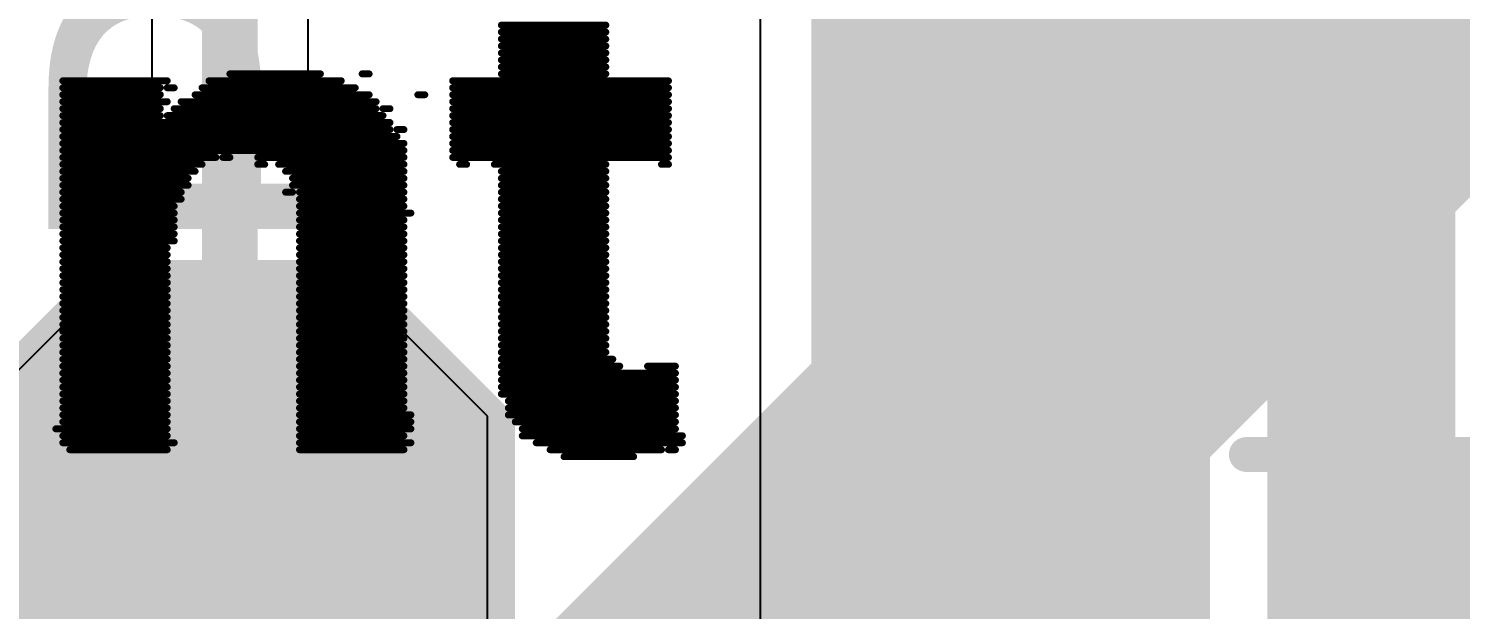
# Model space of a CAD drawing. Header units: millimetres. Extents: x -0.43 to 2.06, y -0.4 to 2.49.
# Drawn here: x 1.1746 to 1.3803, y 1.2761 to 1.3595 of the extents above; entities that cross this region are included whole.
import ezdxf

# ---------------------------------------------------------------- set-up
doc = ezdxf.new("R2010")
doc.units = ezdxf.units.MM
doc.header["$MEASUREMENT"] = 0
for name, color, linetype in [('BottomLayer', 5, 'Continuous'), ('BottomOverlay', 54, 'Continuous'), ('TopLayer', 1, 'Continuous'), ('TopOverlay', 2, 'Continuous'), ('TopPaste', 8, 'Continuous'), ('TopSolder', 216, 'Continuous')]:
    doc.layers.add(name, color=color, linetype=linetype)
doc.styles.add('Arial', font='', dxfattribs={"height": 0.2})
doc.styles.get('Arial').set_extended_font_data('Arial')

# ---------------------------------------------------------------- blocks, each defined once
blk = doc.blocks.new('TSOT_23_5_51')
at = {"layer": 'TopLayer'}
for points in [[(-0.02756, 0.04961), (-0.02756, 0.0252), (-0.07559, 0.0252), (-0.07559, 0.04961)], [(0.07559, 0.04961), (0.07559, 0.0252), (0.02756, 0.0252), (0.02756, 0.04961)], [(-0.02756, 0.0122), (-0.02756, -0.0122), (-0.07559, -0.0122), (-0.07559, 0.0122)], [(-0.02756, -0.0252), (-0.02756, -0.04961), (-0.07559, -0.04961), (-0.07559, -0.0252)], [(0.07559, -0.0252), (0.07559, -0.04961), (0.02756, -0.04961), (0.02756, -0.0252)]]:
    blk.add_hatch(color=1, dxfattribs=at).paths.add_polyline_path(points)
at = {"layer": 'TopPaste'}
for points in [[(-0.02756, 0.04961), (-0.02756, 0.0252), (-0.07559, 0.0252), (-0.07559, 0.04961)], [(0.07559, 0.04961), (0.07559, 0.0252), (0.02756, 0.0252), (0.02756, 0.04961)], [(-0.02756, 0.0122), (-0.02756, -0.0122), (-0.07559, -0.0122), (-0.07559, 0.0122)], [(-0.02756, -0.0252), (-0.02756, -0.04961), (-0.07559, -0.04961), (-0.07559, -0.0252)], [(0.07559, -0.0252), (0.07559, -0.04961), (0.02756, -0.04961), (0.02756, -0.0252)]]:
    blk.add_hatch(color=8, dxfattribs=at).paths.add_polyline_path(points)
at = {"layer": 'TopSolder'}
for points in [[(-0.02356, 0.05361), (-0.02356, 0.0212), (-0.07959, 0.0212), (-0.07959, 0.05361)], [(0.07959, 0.05361), (0.07959, 0.0212), (0.02356, 0.0212), (0.02356, 0.05361)], [(-0.02356, 0.0162), (-0.02356, -0.0162), (-0.07959, -0.0162), (-0.07959, 0.0162)], [(-0.02356, -0.0212), (-0.02356, -0.05361), (-0.07959, -0.05361), (-0.07959, -0.0212)], [(0.07959, -0.0212), (0.07959, -0.05361), (0.02356, -0.05361), (0.02356, -0.0212)]]:
    blk.add_hatch(color=216, dxfattribs=at).paths.add_polyline_path(points)
at = {"layer": 'TopOverlay', "const_width": 0.005}
for points in [[(-0.034, 0.054), (-0.034, 0.059)], [(0.03, 0.059), (-0.034, 0.059)], [(0.03, 0.054), (0.03, 0.059)], [(-0.087, 0.033), (-0.087, 0.043)], [(-0.082, 0.038), (-0.087, 0.043)], [(-0.087, 0.033), (-0.082, 0.038)], [(0.03, -0.016), (0.03, 0.016)], [(-0.034, -0.059), (-0.034, -0.054)], [(0.03, -0.059), (0.03, -0.054)], [(0.03, -0.059), (-0.034, -0.059)]]:
    blk.add_lwpolyline(points, dxfattribs=at)
at = {"layer": 'TopOverlay', "const_width": 0.0025}
for points in [[(-0.03525, 0.059, 1), (-0.03275, 0.059, 1)], [(-0.03525, 0.059, 1), (-0.03275, 0.059, 1)], [(0.02875, 0.059, 1), (0.03125, 0.059, 1)], [(0.02875, 0.059, 1), (0.03125, 0.059, 1)], [(-0.03525, 0.054, 1), (-0.03275, 0.054, 1)], [(0.02875, 0.054, 1), (0.03125, 0.054, 1)], [(-0.08825, 0.043, 1), (-0.08575, 0.043, 1)], [(-0.08825, 0.043, 1), (-0.08575, 0.043, 1)], [(-0.08325, 0.038, 1), (-0.08075, 0.038, 1)], [(-0.08325, 0.038, 1), (-0.08075, 0.038, 1)], [(-0.08825, 0.033, 1), (-0.08575, 0.033, 1)], [(-0.08825, 0.033, 1), (-0.08575, 0.033, 1)], [(0.02875, 0.016, 1), (0.03125, 0.016, 1)], [(0.02875, -0.016, 1), (0.03125, -0.016, 1)], [(-0.03525, -0.054, 1), (-0.03275, -0.054, 1)], [(0.02875, -0.054, 1), (0.03125, -0.054, 1)], [(-0.03525, -0.059, 1), (-0.03275, -0.059, 1)], [(-0.03525, -0.059, 1), (-0.03275, -0.059, 1)], [(0.02875, -0.059, 1), (0.03125, -0.059, 1)], [(0.02875, -0.059, 1), (0.03125, -0.059, 1)]]:
    blk.add_lwpolyline(points, format="xyb", close=True, dxfattribs=at)
blk = doc.blocks.new('TEST_POINT_88')
at = {"layer": 'TopLayer'}
blk.add_hatch(color=1, dxfattribs=at).paths.add_polyline_path([(0.015, 0.03), (-0.015, 0.03), (-0.03, 0.015), (-0.03, -0.015), (-0.015, -0.03), (0.015, -0.03), (0.03, -0.015), (0.03, 0.015)])
at = {"layer": 'TopPaste'}
blk.add_hatch(color=8, dxfattribs=at).paths.add_polyline_path([(0.015, 0.03), (-0.015, 0.03), (-0.03, 0.015), (-0.03, -0.015), (-0.015, -0.03), (0.015, -0.03), (0.03, -0.015), (0.03, 0.015)])
at = {"layer": 'TopSolder'}
blk.add_hatch(color=216, dxfattribs=at).paths.add_polyline_path([(0.017, 0.034), (-0.017, 0.034), (-0.034, 0.017), (-0.034, -0.017), (-0.017, -0.034), (0.017, -0.034), (0.034, -0.017), (0.034, 0.017)])
at = {"layer": 'TopOverlay', "const_width": 0.00787}
for points in [[(-0.017, 0.037), (-0.037, 0.017)], [(-0.017, 0.037), (0.017, 0.037)], [(-0.017, 0.037), (0.017, 0.037)], [(0.017, 0.037), (0.037, 0.017)], [(-0.037, 0.017), (-0.037, -0.017)], [(0.037, 0.017), (0.037, -0.017)], [(-0.037, -0.017), (-0.017, -0.037)], [(0.037, -0.017), (0.017, -0.037)], [(-0.017, -0.037), (0.017, -0.037)], [(-0.017, -0.037), (0.017, -0.037)]]:
    blk.add_lwpolyline(points, dxfattribs=at)
at = {"layer": 'TopOverlay', "const_width": 0.00394}
for points in [[(-0.01897, 0.037, 1), (-0.01503, 0.037, 1)], [(-0.01897, 0.037, 1), (-0.01503, 0.037, 1)], [(-0.01897, 0.037, 1), (-0.01503, 0.037, 1)], [(0.01503, 0.037, 1), (0.01897, 0.037, 1)], [(0.01503, 0.037, 1), (0.01897, 0.037, 1)], [(0.01503, 0.037, 1), (0.01897, 0.037, 1)], [(-0.03897, 0.017, 1), (-0.03503, 0.017, 1)], [(-0.03897, 0.017, 1), (-0.03503, 0.017, 1)], [(0.03503, 0.017, 1), (0.03897, 0.017, 1)], [(0.03503, 0.017, 1), (0.03897, 0.017, 1)], [(-0.03897, -0.017, 1), (-0.03503, -0.017, 1)], [(-0.03897, -0.017, 1), (-0.03503, -0.017, 1)], [(0.03503, -0.017, 1), (0.03897, -0.017, 1)], [(0.03503, -0.017, 1), (0.03897, -0.017, 1)], [(-0.01897, -0.037, 1), (-0.01503, -0.037, 1)], [(-0.01897, -0.037, 1), (-0.01503, -0.037, 1)], [(-0.01897, -0.037, 1), (-0.01503, -0.037, 1)], [(0.01503, -0.037, 1), (0.01897, -0.037, 1)], [(0.01503, -0.037, 1), (0.01897, -0.037, 1)], [(0.01503, -0.037, 1), (0.01897, -0.037, 1)]]:
    blk.add_lwpolyline(points, format="xyb", close=True, dxfattribs=at)

msp = doc.modelspace()

# ---------------------------------------------------------------- hatches: boundary and pattern name
at = {"layer": 'TopLayer'}
for points in [[(1.35251, 1.22), (1.37951, 1.22), (1.37951, 1.49431), (1.35251, 1.49431)], [(1.287, 1.315), (1.342, 1.315), (1.342, 1.406), (1.287, 1.406)]]:
    msp.add_hatch(color=1, dxfattribs=at).paths.add_polyline_path(points)

# ---------------------------------------------------------------- linework, layer by layer
at = {"layer": 'BottomLayer'}
for points, const_width in [([(1.352, 1.253), (1.556, 1.457)], 0.022), ([(1.132, 1.121), (1.406, 1.395)], 0.05)]:
    msp.add_lwpolyline(points, dxfattribs=dict(at, const_width=const_width))
at = {"layer": 'BottomOverlay', "const_width": 0.001}
for points in [[(1.2425, 1.36), (1.2575, 1.36)], [(1.2425, 1.359), (1.2575, 1.359)], [(1.2425, 1.358), (1.2575, 1.358)], [(1.2425, 1.357), (1.2575, 1.357)], [(1.2425, 1.356), (1.2575, 1.356)], [(1.2425, 1.355), (1.2575, 1.355)], [(1.2035, 1.353), (1.2165, 1.353)], [(1.2225, 1.353), (1.2235, 1.353)], [(1.2425, 1.354), (1.2575, 1.354)], [(1.2425, 1.353), (1.2575, 1.353)], [(1.1795, 1.352), (1.1945, 1.352)], [(1.1795, 1.351), (1.1935, 1.351)], [(1.1945, 1.351), (1.1955, 1.351)], [(1.1995, 1.351), (1.2215, 1.351)], [(1.2005, 1.352), (1.2195, 1.352)], [(1.2355, 1.352), (1.2665, 1.352)], [(1.2355, 1.351), (1.2665, 1.351)], [(1.1795, 1.35), (1.1935, 1.35)], [(1.1795, 1.349), (1.1945, 1.349)], [(1.1965, 1.349), (1.2245, 1.349)], [(1.1985, 1.35), (1.2235, 1.35)], [(1.2305, 1.35), (1.2315, 1.35)], [(1.2355, 1.35), (1.2665, 1.35)], [(1.2355, 1.349), (1.2665, 1.349)], [(1.1795, 1.348), (1.1935, 1.348)], [(1.1795, 1.347), (1.1935, 1.347)], [(1.1945, 1.347), (1.2255, 1.347)], [(1.1955, 1.348), (1.2245, 1.348)], [(1.2255, 1.348), (1.2265, 1.348)], [(1.2355, 1.348), (1.2665, 1.348)], [(1.2355, 1.347), (1.2665, 1.347)], [(1.1795, 1.346), (1.2265, 1.346)], [(1.1795, 1.345), (1.2265, 1.345)], [(1.2275, 1.345), (1.2285, 1.345)], [(1.2355, 1.346), (1.2665, 1.346)], [(1.2355, 1.345), (1.2665, 1.345)], [(1.1795, 1.344), (1.2275, 1.344)], [(1.1795, 1.343), (1.2285, 1.343)], [(1.2355, 1.344), (1.2665, 1.344)], [(1.2355, 1.343), (1.2665, 1.343)], [(1.1795, 1.342), (1.2285, 1.342)], [(1.1795, 1.341), (1.2015, 1.341)], [(1.2025, 1.341), (1.2035, 1.341)], [(1.2075, 1.341), (1.2285, 1.341)], [(1.2355, 1.342), (1.2665, 1.342)], [(1.2355, 1.341), (1.2665, 1.341)], [(1.1795, 1.34), (1.1995, 1.34)], [(1.1795, 1.339), (1.1985, 1.339)], [(1.2075, 1.34), (1.2085, 1.34)], [(1.2105, 1.34), (1.2285, 1.34)], [(1.2115, 1.339), (1.2285, 1.339)], [(1.2365, 1.34), (1.2375, 1.34)], [(1.2415, 1.34), (1.2575, 1.34)], [(1.2425, 1.339), (1.2575, 1.339)], [(1.2655, 1.34), (1.2665, 1.34)], [(1.1795, 1.338), (1.1975, 1.338)], [(1.1795, 1.337), (1.1975, 1.337)], [(1.2125, 1.338), (1.2285, 1.338)], [(1.2125, 1.337), (1.2285, 1.337)], [(1.2425, 1.338), (1.2575, 1.338)], [(1.2425, 1.337), (1.2575, 1.337)], [(1.1795, 1.336), (1.1965, 1.336)], [(1.1795, 1.335), (1.1965, 1.335)], [(1.2115, 1.336), (1.2125, 1.336)], [(1.2135, 1.336), (1.2285, 1.336)], [(1.2135, 1.335), (1.2285, 1.335)], [(1.2425, 1.336), (1.2575, 1.336)], [(1.2425, 1.335), (1.2575, 1.335)], [(1.1795, 1.334), (1.1955, 1.334)], [(1.1795, 1.333), (1.1955, 1.333)], [(1.2135, 1.334), (1.2285, 1.334)], [(1.2135, 1.333), (1.2295, 1.333)], [(1.2425, 1.334), (1.2575, 1.334)], [(1.2425, 1.333), (1.2575, 1.333)], [(1.1795, 1.332), (1.1955, 1.332)], [(1.1795, 1.331), (1.1955, 1.331)], [(1.2135, 1.332), (1.2285, 1.332)], [(1.2135, 1.331), (1.2285, 1.331)], [(1.2425, 1.332), (1.2575, 1.332)], [(1.2425, 1.331), (1.2575, 1.331)], [(1.1795, 1.33), (1.1955, 1.33)], [(1.1795, 1.329), (1.1955, 1.329)], [(1.2135, 1.33), (1.2285, 1.33)], [(1.2135, 1.329), (1.2285, 1.329)], [(1.2425, 1.33), (1.2575, 1.33)], [(1.2425, 1.329), (1.2575, 1.329)], [(1.1795, 1.328), (1.1945, 1.328)], [(1.1795, 1.327), (1.1945, 1.327)], [(1.2135, 1.328), (1.2285, 1.328)], [(1.2135, 1.327), (1.2285, 1.327)], [(1.2425, 1.328), (1.2575, 1.328)], [(1.2425, 1.327), (1.2575, 1.327)], [(1.1795, 1.326), (1.1945, 1.326)], [(1.1795, 1.325), (1.1945, 1.325)], [(1.1795, 1.324), (1.1945, 1.324)], [(1.2135, 1.326), (1.2285, 1.326)], [(1.2135, 1.325), (1.2285, 1.325)], [(1.2135, 1.324), (1.2285, 1.324)], [(1.2425, 1.326), (1.2575, 1.326)], [(1.2425, 1.325), (1.2575, 1.325)], [(1.2425, 1.324), (1.2575, 1.324)], [(1.1795, 1.323), (1.1945, 1.323)], [(1.1795, 1.322), (1.1945, 1.322)], [(1.2135, 1.323), (1.2285, 1.323)], [(1.2135, 1.322), (1.2285, 1.322)], [(1.2425, 1.323), (1.2575, 1.323)], [(1.2425, 1.322), (1.2575, 1.322)], [(1.1795, 1.321), (1.1945, 1.321)], [(1.1795, 1.32), (1.1945, 1.32)], [(1.2135, 1.321), (1.2285, 1.321)], [(1.2135, 1.32), (1.2285, 1.32)], [(1.2425, 1.321), (1.2575, 1.321)], [(1.2425, 1.32), (1.2575, 1.32)], [(1.1795, 1.319), (1.1945, 1.319)], [(1.1795, 1.318), (1.1945, 1.318)], [(1.2135, 1.319), (1.2285, 1.319)], [(1.2135, 1.318), (1.2285, 1.318)], [(1.2425, 1.319), (1.2575, 1.319)], [(1.2425, 1.318), (1.2575, 1.318)], [(1.1795, 1.317), (1.1945, 1.317)], [(1.1795, 1.316), (1.1945, 1.316)], [(1.2135, 1.317), (1.2285, 1.317)], [(1.2135, 1.316), (1.2285, 1.316)], [(1.2425, 1.317), (1.2575, 1.317)], [(1.2425, 1.316), (1.2575, 1.316)], [(1.1795, 1.315), (1.1945, 1.315)], [(1.1795, 1.314), (1.1945, 1.314)], [(1.2135, 1.315), (1.2285, 1.315)], [(1.2135, 1.314), (1.2285, 1.314)], [(1.2425, 1.315), (1.2575, 1.315)], [(1.2425, 1.314), (1.2575, 1.314)], [(1.1795, 1.313), (1.1945, 1.313)], [(1.1795, 1.312), (1.1945, 1.312)], [(1.2135, 1.313), (1.2285, 1.313)], [(1.2135, 1.312), (1.2285, 1.312)], [(1.2425, 1.313), (1.2575, 1.313)], [(1.2425, 1.312), (1.2585, 1.312)], [(1.1795, 1.311), (1.1945, 1.311)], [(1.1795, 1.31), (1.1945, 1.31)], [(1.2135, 1.311), (1.2285, 1.311)], [(1.2135, 1.31), (1.2285, 1.31)], [(1.2425, 1.311), (1.2595, 1.311)], [(1.2425, 1.31), (1.2675, 1.31)], [(1.2635, 1.311), (1.2675, 1.311)], [(1.1795, 1.309), (1.1945, 1.309)], [(1.1795, 1.308), (1.1945, 1.308)], [(1.2135, 1.309), (1.2285, 1.309)], [(1.2135, 1.308), (1.2285, 1.308)], [(1.2425, 1.309), (1.2675, 1.309)], [(1.2425, 1.308), (1.2675, 1.308)], [(1.1795, 1.307), (1.1945, 1.307)], [(1.1795, 1.306), (1.1945, 1.306)], [(1.2135, 1.307), (1.2285, 1.307)], [(1.2135, 1.306), (1.2285, 1.306)], [(1.2425, 1.307), (1.2675, 1.307)], [(1.2435, 1.306), (1.2675, 1.306)], [(1.1795, 1.305), (1.1945, 1.305)], [(1.1795, 1.304), (1.1945, 1.304)], [(1.2135, 1.305), (1.2285, 1.305)], [(1.2135, 1.304), (1.2295, 1.304)], [(1.2435, 1.305), (1.2675, 1.305)], [(1.2435, 1.304), (1.2675, 1.304)], [(1.1785, 1.302), (1.1945, 1.302)], [(1.1795, 1.303), (1.1945, 1.303)], [(1.2135, 1.303), (1.2295, 1.303)], [(1.2135, 1.302), (1.2295, 1.302)], [(1.2445, 1.303), (1.2675, 1.303)], [(1.2455, 1.302), (1.2675, 1.302)], [(1.1795, 1.301), (1.1945, 1.301)], [(1.1795, 1.3), (1.1955, 1.3)], [(1.2135, 1.301), (1.2285, 1.301)], [(1.2135, 1.3), (1.2295, 1.3)], [(1.2455, 1.301), (1.2685, 1.301)], [(1.2475, 1.3), (1.2685, 1.3)], [(1.1805, 1.299), (1.1945, 1.299)], [(1.2135, 1.299), (1.2285, 1.299)], [(1.2495, 1.299), (1.2655, 1.299)], [(1.2515, 1.298), (1.2615, 1.298)], [(1.2665, 1.299), (1.2675, 1.299)]]:
    msp.add_lwpolyline(points, dxfattribs=at)
at = {"layer": 'BottomOverlay', "const_width": 0.0005}
for points in [[(1.24225, 1.36, 1), (1.24275, 1.36, 1)], [(1.24225, 1.359, 1), (1.24275, 1.359, 1)], [(1.25725, 1.36, 1), (1.25775, 1.36, 1)], [(1.25725, 1.359, 1), (1.25775, 1.359, 1)], [(1.24225, 1.358, 1), (1.24275, 1.358, 1)], [(1.24225, 1.357, 1), (1.24275, 1.357, 1)], [(1.25725, 1.358, 1), (1.25775, 1.358, 1)], [(1.25725, 1.357, 1), (1.25775, 1.357, 1)], [(1.24225, 1.356, 1), (1.24275, 1.356, 1)], [(1.24225, 1.355, 1), (1.24275, 1.355, 1)], [(1.25725, 1.356, 1), (1.25775, 1.356, 1)], [(1.25725, 1.355, 1), (1.25775, 1.355, 1)], [(1.20325, 1.353, 1), (1.20375, 1.353, 1)], [(1.21625, 1.353, 1), (1.21675, 1.353, 1)], [(1.22225, 1.353, 1), (1.22275, 1.353, 1)], [(1.22325, 1.353, 1), (1.22375, 1.353, 1)], [(1.24225, 1.354, 1), (1.24275, 1.354, 1)], [(1.24225, 1.353, 1), (1.24275, 1.353, 1)], [(1.25725, 1.354, 1), (1.25775, 1.354, 1)], [(1.25725, 1.353, 1), (1.25775, 1.353, 1)], [(1.17925, 1.352, 1), (1.17975, 1.352, 1)], [(1.17925, 1.351, 1), (1.17975, 1.351, 1)], [(1.19325, 1.351, 1), (1.19375, 1.351, 1)], [(1.19425, 1.352, 1), (1.19475, 1.352, 1)], [(1.19425, 1.351, 1), (1.19475, 1.351, 1)], [(1.19525, 1.351, 1), (1.19575, 1.351, 1)], [(1.19925, 1.351, 1), (1.19975, 1.351, 1)], [(1.20025, 1.352, 1), (1.20075, 1.352, 1)], [(1.21925, 1.352, 1), (1.21975, 1.352, 1)], [(1.22125, 1.351, 1), (1.22175, 1.351, 1)], [(1.23525, 1.352, 1), (1.23575, 1.352, 1)], [(1.23525, 1.351, 1), (1.23575, 1.351, 1)], [(1.26625, 1.352, 1), (1.26675, 1.352, 1)], [(1.26625, 1.351, 1), (1.26675, 1.351, 1)], [(1.17925, 1.35, 1), (1.17975, 1.35, 1)], [(1.17925, 1.349, 1), (1.17975, 1.349, 1)], [(1.19325, 1.35, 1), (1.19375, 1.35, 1)], [(1.19425, 1.349, 1), (1.19475, 1.349, 1)], [(1.19625, 1.349, 1), (1.19675, 1.349, 1)], [(1.19825, 1.35, 1), (1.19875, 1.35, 1)], [(1.22325, 1.35, 1), (1.22375, 1.35, 1)], [(1.22425, 1.349, 1), (1.22475, 1.349, 1)], [(1.23025, 1.35, 1), (1.23075, 1.35, 1)], [(1.23125, 1.35, 1), (1.23175, 1.35, 1)], [(1.23525, 1.35, 1), (1.23575, 1.35, 1)], [(1.23525, 1.349, 1), (1.23575, 1.349, 1)], [(1.26625, 1.35, 1), (1.26675, 1.35, 1)], [(1.26625, 1.349, 1), (1.26675, 1.349, 1)], [(1.17925, 1.348, 1), (1.17975, 1.348, 1)], [(1.17925, 1.347, 1), (1.17975, 1.347, 1)], [(1.19325, 1.348, 1), (1.19375, 1.348, 1)], [(1.19325, 1.347, 1), (1.19375, 1.347, 1)], [(1.19425, 1.347, 1), (1.19475, 1.347, 1)], [(1.19525, 1.348, 1), (1.19575, 1.348, 1)], [(1.22425, 1.348, 1), (1.22475, 1.348, 1)], [(1.22525, 1.348, 1), (1.22575, 1.348, 1)], [(1.22525, 1.347, 1), (1.22575, 1.347, 1)], [(1.22625, 1.348, 1), (1.22675, 1.348, 1)], [(1.23525, 1.348, 1), (1.23575, 1.348, 1)], [(1.23525, 1.347, 1), (1.23575, 1.347, 1)], [(1.26625, 1.348, 1), (1.26675, 1.348, 1)], [(1.26625, 1.347, 1), (1.26675, 1.347, 1)], [(1.17925, 1.346, 1), (1.17975, 1.346, 1)], [(1.17925, 1.345, 1), (1.17975, 1.345, 1)], [(1.22625, 1.346, 1), (1.22675, 1.346, 1)], [(1.22625, 1.345, 1), (1.22675, 1.345, 1)], [(1.22725, 1.345, 1), (1.22775, 1.345, 1)], [(1.22825, 1.345, 1), (1.22875, 1.345, 1)], [(1.23525, 1.346, 1), (1.23575, 1.346, 1)], [(1.23525, 1.345, 1), (1.23575, 1.345, 1)], [(1.26625, 1.346, 1), (1.26675, 1.346, 1)], [(1.26625, 1.345, 1), (1.26675, 1.345, 1)], [(1.17925, 1.344, 1), (1.17975, 1.344, 1)], [(1.17925, 1.343, 1), (1.17975, 1.343, 1)], [(1.22725, 1.344, 1), (1.22775, 1.344, 1)], [(1.22825, 1.343, 1), (1.22875, 1.343, 1)], [(1.23525, 1.344, 1), (1.23575, 1.344, 1)], [(1.23525, 1.343, 1), (1.23575, 1.343, 1)], [(1.26625, 1.344, 1), (1.26675, 1.344, 1)], [(1.26625, 1.343, 1), (1.26675, 1.343, 1)], [(1.17925, 1.342, 1), (1.17975, 1.342, 1)], [(1.17925, 1.341, 1), (1.17975, 1.341, 1)], [(1.20125, 1.341, 1), (1.20175, 1.341, 1)], [(1.20225, 1.341, 1), (1.20275, 1.341, 1)], [(1.20325, 1.341, 1), (1.20375, 1.341, 1)], [(1.20725, 1.341, 1), (1.20775, 1.341, 1)], [(1.22825, 1.342, 1), (1.22875, 1.342, 1)], [(1.22825, 1.341, 1), (1.22875, 1.341, 1)], [(1.23525, 1.342, 1), (1.23575, 1.342, 1)], [(1.23525, 1.341, 1), (1.23575, 1.341, 1)], [(1.26625, 1.342, 1), (1.26675, 1.342, 1)], [(1.26625, 1.341, 1), (1.26675, 1.341, 1)], [(1.17925, 1.34, 1), (1.17975, 1.34, 1)], [(1.17925, 1.339, 1), (1.17975, 1.339, 1)], [(1.19825, 1.339, 1), (1.19875, 1.339, 1)], [(1.19925, 1.34, 1), (1.19975, 1.34, 1)], [(1.20725, 1.34, 1), (1.20775, 1.34, 1)], [(1.20825, 1.34, 1), (1.20875, 1.34, 1)], [(1.21025, 1.34, 1), (1.21075, 1.34, 1)], [(1.21125, 1.339, 1), (1.21175, 1.339, 1)], [(1.22825, 1.34, 1), (1.22875, 1.34, 1)], [(1.22825, 1.339, 1), (1.22875, 1.339, 1)], [(1.23625, 1.34, 1), (1.23675, 1.34, 1)], [(1.23725, 1.34, 1), (1.23775, 1.34, 1)], [(1.24125, 1.34, 1), (1.24175, 1.34, 1)], [(1.24225, 1.339, 1), (1.24275, 1.339, 1)], [(1.25725, 1.34, 1), (1.25775, 1.34, 1)], [(1.25725, 1.339, 1), (1.25775, 1.339, 1)], [(1.26525, 1.34, 1), (1.26575, 1.34, 1)], [(1.26625, 1.34, 1), (1.26675, 1.34, 1)], [(1.17925, 1.338, 1), (1.17975, 1.338, 1)], [(1.17925, 1.337, 1), (1.17975, 1.337, 1)], [(1.19725, 1.338, 1), (1.19775, 1.338, 1)], [(1.19725, 1.337, 1), (1.19775, 1.337, 1)], [(1.21225, 1.338, 1), (1.21275, 1.338, 1)], [(1.21225, 1.337, 1), (1.21275, 1.337, 1)], [(1.22825, 1.338, 1), (1.22875, 1.338, 1)], [(1.22825, 1.337, 1), (1.22875, 1.337, 1)], [(1.24225, 1.338, 1), (1.24275, 1.338, 1)], [(1.24225, 1.337, 1), (1.24275, 1.337, 1)], [(1.25725, 1.338, 1), (1.25775, 1.338, 1)], [(1.25725, 1.337, 1), (1.25775, 1.337, 1)], [(1.17925, 1.336, 1), (1.17975, 1.336, 1)], [(1.17925, 1.335, 1), (1.17975, 1.335, 1)], [(1.19625, 1.336, 1), (1.19675, 1.336, 1)], [(1.19625, 1.335, 1), (1.19675, 1.335, 1)], [(1.21125, 1.336, 1), (1.21175, 1.336, 1)], [(1.21225, 1.336, 1), (1.21275, 1.336, 1)], [(1.21325, 1.336, 1), (1.21375, 1.336, 1)], [(1.21325, 1.335, 1), (1.21375, 1.335, 1)], [(1.22825, 1.336, 1), (1.22875, 1.336, 1)], [(1.22825, 1.335, 1), (1.22875, 1.335, 1)], [(1.24225, 1.336, 1), (1.24275, 1.336, 1)], [(1.24225, 1.335, 1), (1.24275, 1.335, 1)], [(1.25725, 1.336, 1), (1.25775, 1.336, 1)], [(1.25725, 1.335, 1), (1.25775, 1.335, 1)], [(1.17925, 1.334, 1), (1.17975, 1.334, 1)], [(1.17925, 1.333, 1), (1.17975, 1.333, 1)], [(1.19525, 1.334, 1), (1.19575, 1.334, 1)], [(1.19525, 1.333, 1), (1.19575, 1.333, 1)], [(1.21325, 1.334, 1), (1.21375, 1.334, 1)], [(1.21325, 1.333, 1), (1.21375, 1.333, 1)], [(1.22825, 1.334, 1), (1.22875, 1.334, 1)], [(1.22925, 1.333, 1), (1.22975, 1.333, 1)], [(1.24225, 1.334, 1), (1.24275, 1.334, 1)], [(1.24225, 1.333, 1), (1.24275, 1.333, 1)], [(1.25725, 1.334, 1), (1.25775, 1.334, 1)], [(1.25725, 1.333, 1), (1.25775, 1.333, 1)], [(1.17925, 1.332, 1), (1.17975, 1.332, 1)], [(1.17925, 1.331, 1), (1.17975, 1.331, 1)], [(1.19525, 1.332, 1), (1.19575, 1.332, 1)], [(1.19525, 1.331, 1), (1.19575, 1.331, 1)], [(1.21325, 1.332, 1), (1.21375, 1.332, 1)], [(1.21325, 1.331, 1), (1.21375, 1.331, 1)], [(1.22825, 1.332, 1), (1.22875, 1.332, 1)], [(1.22825, 1.331, 1), (1.22875, 1.331, 1)], [(1.24225, 1.332, 1), (1.24275, 1.332, 1)], [(1.24225, 1.331, 1), (1.24275, 1.331, 1)], [(1.25725, 1.332, 1), (1.25775, 1.332, 1)], [(1.25725, 1.331, 1), (1.25775, 1.331, 1)], [(1.17925, 1.33, 1), (1.17975, 1.33, 1)], [(1.17925, 1.329, 1), (1.17975, 1.329, 1)], [(1.19525, 1.33, 1), (1.19575, 1.33, 1)], [(1.19525, 1.329, 1), (1.19575, 1.329, 1)], [(1.21325, 1.33, 1), (1.21375, 1.33, 1)], [(1.21325, 1.329, 1), (1.21375, 1.329, 1)], [(1.22825, 1.33, 1), (1.22875, 1.33, 1)], [(1.22825, 1.329, 1), (1.22875, 1.329, 1)], [(1.24225, 1.33, 1), (1.24275, 1.33, 1)], [(1.24225, 1.329, 1), (1.24275, 1.329, 1)], [(1.25725, 1.33, 1), (1.25775, 1.33, 1)], [(1.25725, 1.329, 1), (1.25775, 1.329, 1)], [(1.17925, 1.328, 1), (1.17975, 1.328, 1)], [(1.17925, 1.327, 1), (1.17975, 1.327, 1)], [(1.19425, 1.328, 1), (1.19475, 1.328, 1)], [(1.19425, 1.327, 1), (1.19475, 1.327, 1)], [(1.21325, 1.328, 1), (1.21375, 1.328, 1)], [(1.21325, 1.327, 1), (1.21375, 1.327, 1)], [(1.22825, 1.328, 1), (1.22875, 1.328, 1)], [(1.22825, 1.327, 1), (1.22875, 1.327, 1)], [(1.24225, 1.328, 1), (1.24275, 1.328, 1)], [(1.24225, 1.327, 1), (1.24275, 1.327, 1)], [(1.25725, 1.328, 1), (1.25775, 1.328, 1)], [(1.25725, 1.327, 1), (1.25775, 1.327, 1)], [(1.17925, 1.326, 1), (1.17975, 1.326, 1)], [(1.17925, 1.325, 1), (1.17975, 1.325, 1)], [(1.17925, 1.324, 1), (1.17975, 1.324, 1)], [(1.19425, 1.326, 1), (1.19475, 1.326, 1)], [(1.19425, 1.325, 1), (1.19475, 1.325, 1)], [(1.19425, 1.324, 1), (1.19475, 1.324, 1)], [(1.21325, 1.326, 1), (1.21375, 1.326, 1)], [(1.21325, 1.325, 1), (1.21375, 1.325, 1)], [(1.21325, 1.324, 1), (1.21375, 1.324, 1)], [(1.22825, 1.326, 1), (1.22875, 1.326, 1)], [(1.22825, 1.325, 1), (1.22875, 1.325, 1)], [(1.22825, 1.324, 1), (1.22875, 1.324, 1)], [(1.24225, 1.326, 1), (1.24275, 1.326, 1)], [(1.24225, 1.325, 1), (1.24275, 1.325, 1)], [(1.24225, 1.324, 1), (1.24275, 1.324, 1)], [(1.25725, 1.326, 1), (1.25775, 1.326, 1)], [(1.25725, 1.325, 1), (1.25775, 1.325, 1)], [(1.25725, 1.324, 1), (1.25775, 1.324, 1)], [(1.17925, 1.323, 1), (1.17975, 1.323, 1)], [(1.17925, 1.322, 1), (1.17975, 1.322, 1)], [(1.19425, 1.323, 1), (1.19475, 1.323, 1)], [(1.19425, 1.322, 1), (1.19475, 1.322, 1)], [(1.21325, 1.323, 1), (1.21375, 1.323, 1)], [(1.21325, 1.322, 1), (1.21375, 1.322, 1)], [(1.22825, 1.323, 1), (1.22875, 1.323, 1)], [(1.22825, 1.322, 1), (1.22875, 1.322, 1)], [(1.24225, 1.323, 1), (1.24275, 1.323, 1)], [(1.24225, 1.322, 1), (1.24275, 1.322, 1)], [(1.25725, 1.323, 1), (1.25775, 1.323, 1)], [(1.25725, 1.322, 1), (1.25775, 1.322, 1)], [(1.17925, 1.321, 1), (1.17975, 1.321, 1)], [(1.17925, 1.32, 1), (1.17975, 1.32, 1)], [(1.19425, 1.321, 1), (1.19475, 1.321, 1)], [(1.19425, 1.32, 1), (1.19475, 1.32, 1)], [(1.21325, 1.321, 1), (1.21375, 1.321, 1)], [(1.21325, 1.32, 1), (1.21375, 1.32, 1)], [(1.22825, 1.321, 1), (1.22875, 1.321, 1)], [(1.22825, 1.32, 1), (1.22875, 1.32, 1)], [(1.24225, 1.321, 1), (1.24275, 1.321, 1)], [(1.24225, 1.32, 1), (1.24275, 1.32, 1)], [(1.25725, 1.321, 1), (1.25775, 1.321, 1)], [(1.25725, 1.32, 1), (1.25775, 1.32, 1)], [(1.17925, 1.319, 1), (1.17975, 1.319, 1)], [(1.17925, 1.318, 1), (1.17975, 1.318, 1)], [(1.19425, 1.319, 1), (1.19475, 1.319, 1)], [(1.19425, 1.318, 1), (1.19475, 1.318, 1)], [(1.21325, 1.319, 1), (1.21375, 1.319, 1)], [(1.21325, 1.318, 1), (1.21375, 1.318, 1)], [(1.22825, 1.319, 1), (1.22875, 1.319, 1)], [(1.22825, 1.318, 1), (1.22875, 1.318, 1)], [(1.24225, 1.319, 1), (1.24275, 1.319, 1)], [(1.24225, 1.318, 1), (1.24275, 1.318, 1)], [(1.25725, 1.319, 1), (1.25775, 1.319, 1)], [(1.25725, 1.318, 1), (1.25775, 1.318, 1)], [(1.17925, 1.317, 1), (1.17975, 1.317, 1)], [(1.17925, 1.316, 1), (1.17975, 1.316, 1)], [(1.19425, 1.317, 1), (1.19475, 1.317, 1)], [(1.19425, 1.316, 1), (1.19475, 1.316, 1)], [(1.21325, 1.317, 1), (1.21375, 1.317, 1)], [(1.21325, 1.316, 1), (1.21375, 1.316, 1)], [(1.22825, 1.317, 1), (1.22875, 1.317, 1)], [(1.22825, 1.316, 1), (1.22875, 1.316, 1)], [(1.24225, 1.317, 1), (1.24275, 1.317, 1)], [(1.24225, 1.316, 1), (1.24275, 1.316, 1)], [(1.25725, 1.317, 1), (1.25775, 1.317, 1)], [(1.25725, 1.316, 1), (1.25775, 1.316, 1)], [(1.17925, 1.315, 1), (1.17975, 1.315, 1)], [(1.17925, 1.314, 1), (1.17975, 1.314, 1)], [(1.19425, 1.315, 1), (1.19475, 1.315, 1)], [(1.19425, 1.314, 1), (1.19475, 1.314, 1)], [(1.21325, 1.315, 1), (1.21375, 1.315, 1)], [(1.21325, 1.314, 1), (1.21375, 1.314, 1)], [(1.22825, 1.315, 1), (1.22875, 1.315, 1)], [(1.22825, 1.314, 1), (1.22875, 1.314, 1)], [(1.24225, 1.315, 1), (1.24275, 1.315, 1)], [(1.24225, 1.314, 1), (1.24275, 1.314, 1)], [(1.25725, 1.315, 1), (1.25775, 1.315, 1)], [(1.25725, 1.314, 1), (1.25775, 1.314, 1)], [(1.17925, 1.313, 1), (1.17975, 1.313, 1)], [(1.17925, 1.312, 1), (1.17975, 1.312, 1)], [(1.19425, 1.313, 1), (1.19475, 1.313, 1)], [(1.19425, 1.312, 1), (1.19475, 1.312, 1)], [(1.21325, 1.313, 1), (1.21375, 1.313, 1)], [(1.21325, 1.312, 1), (1.21375, 1.312, 1)], [(1.22825, 1.313, 1), (1.22875, 1.313, 1)], [(1.22825, 1.312, 1), (1.22875, 1.312, 1)], [(1.24225, 1.313, 1), (1.24275, 1.313, 1)], [(1.24225, 1.312, 1), (1.24275, 1.312, 1)], [(1.25725, 1.313, 1), (1.25775, 1.313, 1)], [(1.25825, 1.312, 1), (1.25875, 1.312, 1)], [(1.17925, 1.311, 1), (1.17975, 1.311, 1)], [(1.17925, 1.31, 1), (1.17975, 1.31, 1)], [(1.19425, 1.311, 1), (1.19475, 1.311, 1)], [(1.19425, 1.31, 1), (1.19475, 1.31, 1)], [(1.21325, 1.311, 1), (1.21375, 1.311, 1)], [(1.21325, 1.31, 1), (1.21375, 1.31, 1)], [(1.22825, 1.311, 1), (1.22875, 1.311, 1)], [(1.22825, 1.31, 1), (1.22875, 1.31, 1)], [(1.24225, 1.311, 1), (1.24275, 1.311, 1)], [(1.24225, 1.31, 1), (1.24275, 1.31, 1)], [(1.25925, 1.311, 1), (1.25975, 1.311, 1)], [(1.26325, 1.311, 1), (1.26375, 1.311, 1)], [(1.26725, 1.311, 1), (1.26775, 1.311, 1)], [(1.26725, 1.31, 1), (1.26775, 1.31, 1)], [(1.17925, 1.309, 1), (1.17975, 1.309, 1)], [(1.17925, 1.308, 1), (1.17975, 1.308, 1)], [(1.19425, 1.309, 1), (1.19475, 1.309, 1)], [(1.19425, 1.308, 1), (1.19475, 1.308, 1)], [(1.21325, 1.309, 1), (1.21375, 1.309, 1)], [(1.21325, 1.308, 1), (1.21375, 1.308, 1)], [(1.22825, 1.309, 1), (1.22875, 1.309, 1)], [(1.22825, 1.308, 1), (1.22875, 1.308, 1)], [(1.24225, 1.309, 1), (1.24275, 1.309, 1)], [(1.24225, 1.308, 1), (1.24275, 1.308, 1)], [(1.26725, 1.309, 1), (1.26775, 1.309, 1)], [(1.26725, 1.308, 1), (1.26775, 1.308, 1)], [(1.17925, 1.307, 1), (1.17975, 1.307, 1)], [(1.17925, 1.306, 1), (1.17975, 1.306, 1)], [(1.19425, 1.307, 1), (1.19475, 1.307, 1)], [(1.19425, 1.306, 1), (1.19475, 1.306, 1)], [(1.21325, 1.307, 1), (1.21375, 1.307, 1)], [(1.21325, 1.306, 1), (1.21375, 1.306, 1)], [(1.22825, 1.307, 1), (1.22875, 1.307, 1)], [(1.22825, 1.306, 1), (1.22875, 1.306, 1)], [(1.24225, 1.307, 1), (1.24275, 1.307, 1)], [(1.24325, 1.306, 1), (1.24375, 1.306, 1)], [(1.26725, 1.307, 1), (1.26775, 1.307, 1)], [(1.26725, 1.306, 1), (1.26775, 1.306, 1)], [(1.17925, 1.305, 1), (1.17975, 1.305, 1)], [(1.17925, 1.304, 1), (1.17975, 1.304, 1)], [(1.19425, 1.305, 1), (1.19475, 1.305, 1)], [(1.19425, 1.304, 1), (1.19475, 1.304, 1)], [(1.21325, 1.305, 1), (1.21375, 1.305, 1)], [(1.21325, 1.304, 1), (1.21375, 1.304, 1)], [(1.22825, 1.305, 1), (1.22875, 1.305, 1)], [(1.22925, 1.304, 1), (1.22975, 1.304, 1)], [(1.24325, 1.305, 1), (1.24375, 1.305, 1)], [(1.24325, 1.304, 1), (1.24375, 1.304, 1)], [(1.26725, 1.305, 1), (1.26775, 1.305, 1)], [(1.26725, 1.304, 1), (1.26775, 1.304, 1)], [(1.17825, 1.302, 1), (1.17875, 1.302, 1)], [(1.17925, 1.303, 1), (1.17975, 1.303, 1)], [(1.19425, 1.303, 1), (1.19475, 1.303, 1)], [(1.19425, 1.302, 1), (1.19475, 1.302, 1)], [(1.21325, 1.303, 1), (1.21375, 1.303, 1)], [(1.21325, 1.302, 1), (1.21375, 1.302, 1)], [(1.22925, 1.303, 1), (1.22975, 1.303, 1)], [(1.22925, 1.302, 1), (1.22975, 1.302, 1)], [(1.24425, 1.303, 1), (1.24475, 1.303, 1)], [(1.24525, 1.302, 1), (1.24575, 1.302, 1)], [(1.26725, 1.303, 1), (1.26775, 1.303, 1)], [(1.26725, 1.302, 1), (1.26775, 1.302, 1)], [(1.17925, 1.301, 1), (1.17975, 1.301, 1)], [(1.17925, 1.3, 1), (1.17975, 1.3, 1)], [(1.19425, 1.301, 1), (1.19475, 1.301, 1)], [(1.19525, 1.3, 1), (1.19575, 1.3, 1)], [(1.21325, 1.301, 1), (1.21375, 1.301, 1)], [(1.21325, 1.3, 1), (1.21375, 1.3, 1)], [(1.22825, 1.301, 1), (1.22875, 1.301, 1)], [(1.22925, 1.3, 1), (1.22975, 1.3, 1)], [(1.24525, 1.301, 1), (1.24575, 1.301, 1)], [(1.24725, 1.3, 1), (1.24775, 1.3, 1)], [(1.26825, 1.301, 1), (1.26875, 1.301, 1)], [(1.26825, 1.3, 1), (1.26875, 1.3, 1)], [(1.18025, 1.299, 1), (1.18075, 1.299, 1)], [(1.19425, 1.299, 1), (1.19475, 1.299, 1)], [(1.21325, 1.299, 1), (1.21375, 1.299, 1)], [(1.22825, 1.299, 1), (1.22875, 1.299, 1)], [(1.24925, 1.299, 1), (1.24975, 1.299, 1)], [(1.25125, 1.298, 1), (1.25175, 1.298, 1)], [(1.26125, 1.298, 1), (1.26175, 1.298, 1)], [(1.26525, 1.299, 1), (1.26575, 1.299, 1)], [(1.26625, 1.299, 1), (1.26675, 1.299, 1)], [(1.26725, 1.299, 1), (1.26775, 1.299, 1)]]:
    msp.add_lwpolyline(points, format="xyb", close=True, dxfattribs=at)
at = {"layer": 'TopLayer'}
for p, q in [((1.21473, 1.32231), (1.21473, 1.42549)), ((1.1923, 1.42084), (1.1923, 1.32231)), ((1.27965, 1.382), (1.27965, 1.2546)), ((1.18501, 1.32231), (1.16651, 1.30381)), ((1.1923, 1.32231), (1.18501, 1.32231)), ((1.22201, 1.32231), (1.21473, 1.32231)), ((1.24051, 1.30381), (1.22201, 1.32231)), ((1.24051, 1.26681), (1.24051, 1.30381))]:
    msp.add_line(p, q, dxfattribs=at)
for points, const_width in [([(1.20351, 1.28531), (1.20351, 1.42549)], 0.008), ([(1.298, 1.247), (1.298, 1.382)], 0.022)]:
    msp.add_lwpolyline(points, dxfattribs=dict(at, const_width=const_width))
at = {"layer": 'TopLayer', "const_width": 0.004}
msp.add_lwpolyline([(1.20151, 1.28531, 1), (1.20551, 1.28531, 1)], format="xyb", close=True, dxfattribs=at)

# ---------------------------------------------------------------- block references
for name, p, rotation in [('TSOT_23_5_51', (1.36551, 1.32831), 270), ('TEST_POINT_88', (1.20351, 1.28531), 90)]:
    msp.add_blockref(name, p, dxfattribs=dict(rotation=rotation))

# ---------------------------------------------------------------- texts
at = {"layer": 'TopOverlay', "style": 'Arial'}
msp.add_text('P12', height=0.05, rotation=90, dxfattribs=at).set_placement((1.22744, 1.325))

doc.saveas('drawing.dxf')
